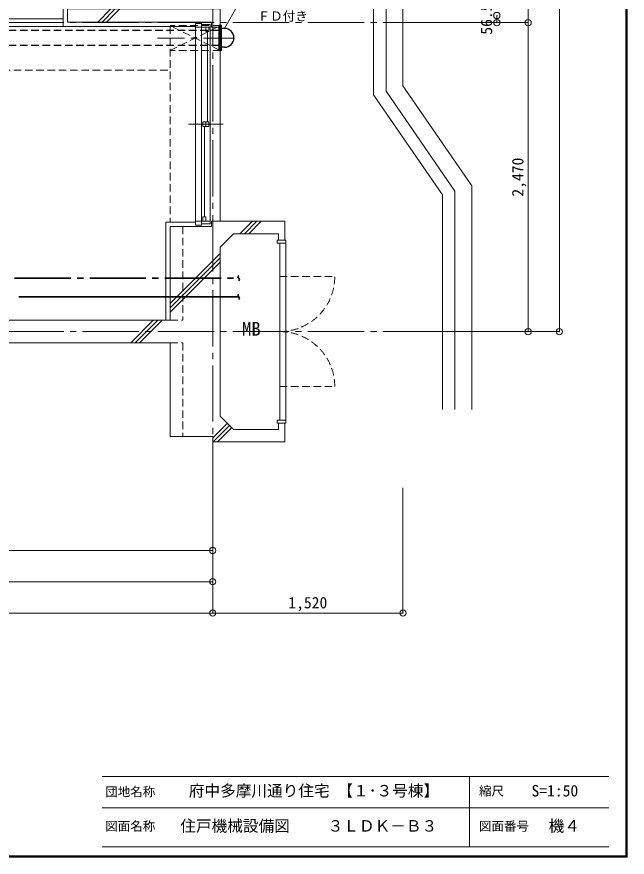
# Model space of a CAD drawing. Units: millimetres at full size, sheet at 1:50. Extents: x -9674 to 9699, y -6794 to 6791.
# Drawn here: x 4822 to 9699, y -6794 to -76 of the extents above; entities that cross this region are included whole.
import ezdxf
from ezdxf.enums import TextEntityAlignment as Align

# ---------------------------------------------------------------- set-up
doc = ezdxf.new("R2010")
doc.units = ezdxf.units.MM
doc.header["$LTSCALE"] = 50
doc.header["$PDMODE"] = 32
doc.header["$PDSIZE"] = 50
for name, pattern in [('CHAIN1', [8, 5, -1, 1, -1]), ('CHAIN2', [12, 9, -1, 1, -1]), ('DASHED1', [1.8, 1.2, -0.6])]:
    doc.linetypes.add(name, pattern=pattern)
for name, color, linetype, lineweight in [('0-0_図面枠', 7, 'Continuous', 9), ('0-1_タイトル', 7, 'Continuous', 9), ('1-0_芯', 134, 'CHAIN2', 9), ('1-1_躯体', 134, 'Continuous', 9), ('1-2_間仕切', 134, 'Continuous', 9), ('1-3_建具', 134, 'Continuous', 9), ('1-6_ﾊﾞﾙｺﾆｰ・階段', 134, 'Continuous', 9), ('1-7_その他', 134, 'DASHED1', 9), ('1-8_ハッチ', 134, 'Continuous', 9), ('1-A_文字', 134, 'Continuous', 9), ('1-B_寸法', 134, 'Continuous', 9), ('1-C_梁', 134, 'DASHED1', 9), ('2-3_建具', 4, 'Continuous', 35), ('2-7_その他', 2, 'Continuous', 25), ('2-9_金物', 1, 'CHAIN2', 35), ('2-C', 2, 'DASHED1', 25)]:
    doc.layers.add(name, color=color, linetype=linetype, lineweight=lineweight)
doc.styles.add('ＭＳ ゴシック', font='')
doc.styles.get('ＭＳ ゴシック').set_extended_font_data('MS Gothic')

msp = doc.modelspace()

# ---------------------------------------------------------------- linework, layer by layer
at = {"layer": '0-0_図面枠'}
for p, q in [((9693.64, 6786.14), (9693.64, -6788.64)), ((9695.4, -6790.4), (9695.4, 6787.9)), ((9697.16, -6792.16), (9697.16, 6789.66)), ((9688.35, -6783.35), (9688.35, 6780.85)), ((9690.11, -6785.11), (9690.11, 6782.61)), ((9691.87, -6786.88), (9691.87, 6784.38)), ((-9663.35, -6783.35), (9688.35, -6783.35)), ((-9673.92, -6793.93), (9698.92, -6793.93)), ((-9672.16, -6792.16), (9697.16, -6792.16)), ((-9670.4, -6790.4), (9695.4, -6790.4)), ((9693.64, -6788.64), (-9668.64, -6788.64)), ((-9666.87, -6786.88), (9691.87, -6786.88)), ((-9665.11, -6785.11), (9690.11, -6785.11))]:
    msp.add_line(p, q, dxfattribs=at)
msp.add_lwpolyline([(9698.92, -6793.93), (9698.92, 6791.43), (-9673.92, 6791.43)], dxfattribs=at)
at = {"layer": '0-1_タイトル'}
for p, q in [((5503.35, -6148.35), (7653.35, -6148.35)), ((7653.35, -6148.35), (9553.35, -6148.35)), ((8439.55, -6148.35), (8439.55, -6710.85)), ((5503.35, -6398.35), (9553.35, -6398.35)), ((5503.35, -6710.85), (9553.35, -6710.85))]:
    msp.add_line(p, q, dxfattribs=at)
at = {"layer": '1-0_芯'}
for p, q in [((6387.5, 4337.68), (6387.5, -3842.32)), ((-8452.5, -122.32), (8157.5, -122.32)), ((-8452.5, -2592.32), (8157.5, -2592.32))]:
    msp.add_line(p, q, dxfattribs=at)
at = {"layer": '1-1_躯体'}
for p, q in [((6447.5, -13.32), (6447.5, -158.34)), ((6377.5, -118.32), (5227.5, -118.32)), ((6377.5, -1752.32), (6377.5, -1710.32)), ((6377.5, -1710.32), (6447.5, -1710.32)), ((6447.5, -1710.32), (6962.5, -1710.32)), ((6962.5, -1860.32), (6962.5, -1710.32)), ((6047.5, -1752.32), (6377.5, -1752.32)), ((6047.5, -1752.32), (6047.5, -2502.32)), ((6447.5, -1916.38), (6553.57, -1810.32)), ((6553.57, -1810.32), (6912.5, -1810.32)), ((6912.5, -1860.32), (6912.5, -1810.32)), ((6912.5, -1860.32), (6962.5, -1860.32)), ((6447.5, -3268.25), (6447.5, -1916.38)), ((6047.5, -2502.32), (-6652.5, -2502.32)), ((6047.5, -2682.32), (-6652.5, -2682.32)), ((6047.5, -2682.32), (6047.5, -3432.32)), ((6447.5, -3268.25), (6553.57, -3374.32)), ((6912.5, -3324.32), (6912.5, -3374.32)), ((6912.5, -3324.32), (6962.5, -3324.32)), ((6962.5, -3324.32), (6962.5, -3474.32)), ((6553.57, -3374.32), (6912.5, -3374.32)), ((6047.5, -3432.32), (6387.5, -3432.32)), ((6387.5, -3432.32), (6387.5, -3474.32)), ((6387.5, -3474.32), (6962.5, -3474.32))]:
    msp.add_line(p, q, dxfattribs=at)
at = {"layer": '1-1_躯体', "linetype": 'DASHED1'}
for p in [(6147.5, -1752.32), (6047.5, -2502.32)]:
    msp.add_line(p, (6147.5, -2502.32), dxfattribs=at)
at = {"layer": '1-1_躯体'}
for points in [[(6447.5, -13.32), (5227.5, -13.32), (5227.5, -118.32)], [(6377.5, -118.32), (6377.5, -158.34), (6447.5, -158.34)]]:
    msp.add_lwpolyline(points, dxfattribs=at)
at = {"layer": '1-1_躯体', "linetype": 'DASHED1'}
msp.add_lwpolyline([(6047.5, -2682.32), (6147.5, -2682.32), (6147.5, -3432.32)], dxfattribs=at)
at = {"layer": '1-2_間仕切'}
for p, q in [((5192.5, -92.32), (3667.5, -92.32)), ((5192.5, -153.32), (3667.5, -153.32))]:
    msp.add_line(p, q, dxfattribs=at)
at = {"layer": '1-3_建具'}
for p, q in [((6250.5, -128.34), (6251.53, -128.34)), ((6250.5, -128.34), (6297.5, -128.34)), ((6297.5, -128.34), (6297.5, -158.34)), ((6250.5, -1710.32), (6250.5, -158.34)), ((6367.5, -138.34), (6297.5, -138.34)), ((6297.5, -158.34), (6367.5, -158.34)), ((6297.5, -173.34), (6297.5, -158.34)), ((6297.5, -173.34), (6297.5, -1695.32)), ((6332.5, -193.34), (6332.5, -158.34)), ((6356.5, -193.34), (6332.5, -193.34)), ((6344.5, -916.83), (6344.5, -193.34)), ((6356.5, -193.34), (6356.5, -158.34)), ((6367.5, -138.34), (6367.5, -173.34)), ((6367.5, -173.34), (6367.5, -1695.32)), ((6447.5, -1710.32), (6447.5, -158.34)), ((6470.98, -934.33), (6194.02, -934.33)), ((6308.5, -916.83), (6308.5, -951.83)), ((6308.5, -916.83), (6356.5, -916.83)), ((6332.5, -916.83), (6332.5, -951.83)), ((6356.5, -916.83), (6356.5, -951.83)), ((6308.5, -951.83), (6356.5, -951.83)), ((6320.5, -951.83), (6320.5, -1675.32)), ((6308.5, -1675.32), (6332.5, -1675.32)), ((6308.5, -1675.32), (6308.5, -1710.32)), ((6332.5, -1675.32), (6332.5, -1710.32)), ((6250.5, -1740.32), (6251.53, -1740.32)), ((6250.5, -1740.32), (6297.5, -1740.32)), ((6297.5, -1695.32), (6297.5, -1710.32)), ((6297.5, -1710.32), (6367.5, -1710.32)), ((6297.5, -1740.32), (6297.5, -1710.32)), ((6367.5, -1730.32), (6297.5, -1730.32)), ((6367.5, -1730.32), (6367.5, -1695.32)), ((6902.5, -1885.32), (6902.5, -1860.32)), ((6972.5, -1885.32), (6902.5, -1885.32)), ((6922.5, -1885.32), (6922.5, -3299.32)), ((6972.5, -3299.32), (6972.5, -1885.32)), ((6902.5, -3299.32), (6902.5, -3324.32)), ((6972.5, -3299.32), (6902.5, -3299.32))]:
    msp.add_line(p, q, dxfattribs=at)
at = {"layer": '1-3_建具', "linetype": 'DASHED1'}
for p, q in [((6922.5, -2152.32), (7362.5, -2152.32)), ((6922.5, -3032.32), (7362.5, -3032.32))]:
    msp.add_line(p, q, dxfattribs=at)
at = {"layer": '1-3_建具'}
for points in [[(6250.5, -128.34), (6250.5, -158.34), (6297.5, -158.34)], [(6250.5, -1740.32), (6250.5, -1710.32), (6297.5, -1710.32)], [(6902.5, -1860.32), (6972.5, -1860.32), (6972.5, -1885.32)], [(6902.5, -3324.32), (6972.5, -3324.32), (6972.5, -3299.32)]]:
    msp.add_lwpolyline(points, dxfattribs=at)
at = {"layer": '1-3_建具', "linetype": 'DASHED1'}
for centre, start, end in [((6922.5, -2152.32), 270, 0), ((6922.5, -3032.32), 0, 90)]:
    msp.add_arc(centre, 440, start, end, dxfattribs=at)
at = {"layer": '1-6_ﾊﾞﾙｺﾆｰ・階段'}
for p, q in [((7907.5, -627.32), (7907.5, 3682.68)), ((7772.5, -669.25), (7772.5, 3547.68)), ((7772.5, -669.25), (8322.5, -1469.25)), ((7907.5, -627.32), (8457.5, -1427.32)), ((7672.5, -700.3), (8222.5, -1500.3)), ((8322.5, -3214.95), (8322.5, -1469.25)), ((8457.5, -3214.95), (8457.5, -1427.32)), ((8222.5, -3214.95), (8222.5, -1500.3))]:
    msp.add_line(p, q, dxfattribs=at)
msp.add_lwpolyline([(7557.5, 3087.68), (7672.5, 3087.68), (7672.5, -700.3)], dxfattribs=at)
at = {"layer": '1-7_その他'}
for p, q in [((6447.5, -145.82), (6046.93, -145.82)), ((6046.93, -345.82), (6447.5, -145.82)), ((6447.5, -345.82), (6046.93, -145.82)), ((6447.5, -345.82), (6046.93, -345.82))]:
    msp.add_line(p, q, dxfattribs=at)
at = {"layer": '1-7_その他', "linetype": 'CHAIN1'}
msp.add_line((6562.5, -245.82), (5946.93, -245.82), dxfattribs=at)
at = {"layer": '1-8_ハッチ'}
for p, q in [((5192.5, 11.68), (5192.5, -153.32)), ((5468.18, -118.32), (5573.18, -13.32)), ((5503.54, -118.32), (5608.54, -13.32)), ((5538.89, -118.32), (5643.89, -13.32)), ((5192.5, -153.32), (6250.5, -153.32)), ((6012.5, -1717.32), (6250.5, -1717.32)), ((6012.5, -1717.32), (6012.5, -2502.32)), ((6604.61, -1810.32), (6704.61, -1710.32)), ((6639.97, -1810.32), (6739.97, -1710.32)), ((6675.32, -1810.32), (6775.32, -1710.32)), ((6047.5, -2367.43), (6447.5, -1967.43)), ((6047.5, -2402.78), (6447.5, -2002.78)), ((6047.5, -2438.14), (6447.5, -2038.14)), ((5732.61, -2682.32), (5912.61, -2502.32)), ((5767.97, -2682.32), (5947.97, -2502.32)), ((5803.32, -2682.32), (5983.32, -2502.32)), ((6387.5, -3441.64), (6504.19, -3324.94)), ((6390.18, -3474.32), (6521.87, -3342.62)), ((6425.53, -3474.32), (6539.55, -3360.3))]:
    msp.add_line(p, q, dxfattribs=at)
at = {"layer": '1-B_寸法'}
for p, q in [((9157.5, 3587.68), (9157.5, -2592.32)), ((8907.5, 1397.68), (8907.5, -122.32)), ((8657.5, -122.32), (8657.5, -65.82)), ((8157.5, -122.32), (8907.5, -122.32)), ((8907.5, -122.32), (8907.5, -2592.32)), ((8157.5, -2592.32), (9157.5, -2592.32)), ((6387.5, -3842.32), (6387.5, -4842.32)), ((7907.5, -3842.32), (7907.5, -4842.32)), ((2787.5, -4342.32), (6387.5, -4342.32)), ((1987.5, -4592.32), (6387.5, -4592.32)), ((-6712.5, -4842.32), (6387.5, -4842.32)), ((6387.5, -4842.32), (7907.5, -4842.32))]:
    msp.add_line(p, q, dxfattribs=at)
for p in [(8657.5, -65.82), (8657.5, -122.32), (8907.5, -122.32), (8907.5, -2592.32), (9157.5, -2592.32), (6387.5, -4342.32), (6387.5, -4592.32), (6387.5, -4842.32), (7907.5, -4842.32)]:
    msp.add_point(p, dxfattribs=at)
at = {"layer": '1-C_梁'}
for p, q in [((6046.93, -153.32), (6046.93, -1717.32)), ((2817.5, -502.32), (6046.93, -502.32))]:
    msp.add_line(p, q, dxfattribs=at)
at = {"layer": '2-3_建具'}
msp.add_line((4836.95, -2315.44), (6594.78, -2315.44), dxfattribs=at)
for centre, start, end in [((6600.84, -2305.44), 121.23674, 238.76326), ((6588.71, -2325.44), 301.23674, 58.76326)]:
    msp.add_arc(centre, 11.7, start, end, dxfattribs=at)
at = {"layer": '2-7_その他', "color": 7, "lineweight": 9}
msp.add_line((6480.8, -169.19), (6591.52, 22.59), dxfattribs=at)
at = {"layer": '2-7_その他'}
for p, q in [((6457.5, -144.32), (6437.5, -144.32)), ((6437.5, -344.06), (6437.5, -144.32)), ((6457.5, -344.32), (6457.5, -144.32)), ((6457.5, -319.19), (6457.5, -169.19)), ((6481.5, -169.19), (6457.5, -169.19)), ((6481.5, -319.19), (6457.5, -319.19)), ((6457.5, -344.32), (6437.5, -344.32))]:
    msp.add_line(p, q, dxfattribs=at)
msp.add_arc((6481.5, -244.19), 75, 270, 90, dxfattribs=at)
at = {"layer": '2-9_金物'}
msp.add_line((2404.08, -2165.44), (6594.78, -2165.44), dxfattribs=at)
at = {"layer": '2-9_金物', "linetype": 'Continuous'}
for centre, start, end in [((6600.84, -2155.44), 121.23674, 238.76326), ((6588.71, -2175.44), 301.23674, 58.76326)]:
    msp.add_arc(centre, 11.7, start, end, dxfattribs=at)
at = {"layer": '2-C'}
for p, q in [((6437.5, -184.32), (1067.78, -184.32)), ((6437.5, -304.32), (1067.78, -304.32))]:
    msp.add_line(p, q, dxfattribs=at)

# ---------------------------------------------------------------- texts
at = {"layer": '0-1_タイトル', "style": 'ＭＳ ゴシック'}
for s, height, p in [('団地名称', 73.31, (5528.35, -6328.57)), ('府中多摩川通り住宅 【１･３号棟】', 91.64, (6196.45, -6335.85)), ('縮尺', 73.31, (8514.55, -6323.35)), ('S=1:50', 91.64, (8933.95, -6335.85)), ('図面名称', 73.31, (5528.35, -6604.6)), ('住戸機械設備図', 91.64, (6128.35, -6617.1)), ('３ＬＤＫ－Ｂ３', 91.64, (7305.86, -6617.1)), ('図面番号', 73.31, (8514.55, -6604.6)), ('機４', 91.64, (9071.45, -6617.1))]:
    msp.add_text(s, height=height, dxfattribs=at).set_placement(p, align=Align.BOTTOM_LEFT)
at = {"layer": '1-A_文字', "style": 'ＭＳ ゴシック'}
msp.add_text('MB', height=110, dxfattribs=at).set_placement((6621.33, -2658.18), align=Align.BOTTOM_LEFT)
at = {"layer": '1-B_寸法', "style": 'ＭＳ ゴシック'}
for s, p in [('56.5', (8647.5, -219.07)), ('2,470', (8897.5, -1513.57))]:
    msp.add_text(s, height=91.64, rotation=90, dxfattribs=at).set_placement(p, align=Align.BOTTOM_LEFT)
msp.add_text('1,520', height=91.64, dxfattribs=at).set_placement((6991.25, -4832.32), align=Align.BOTTOM_LEFT)
at = {"layer": '2-7_その他', "color": 7, "style": 'ＭＳ ゴシック'}
msp.add_text('ＦＤ付き', height=73.31, dxfattribs=at).set_placement((6746.75, -128.47), align=Align.BOTTOM_LEFT)

doc.saveas('drawing.dxf')
